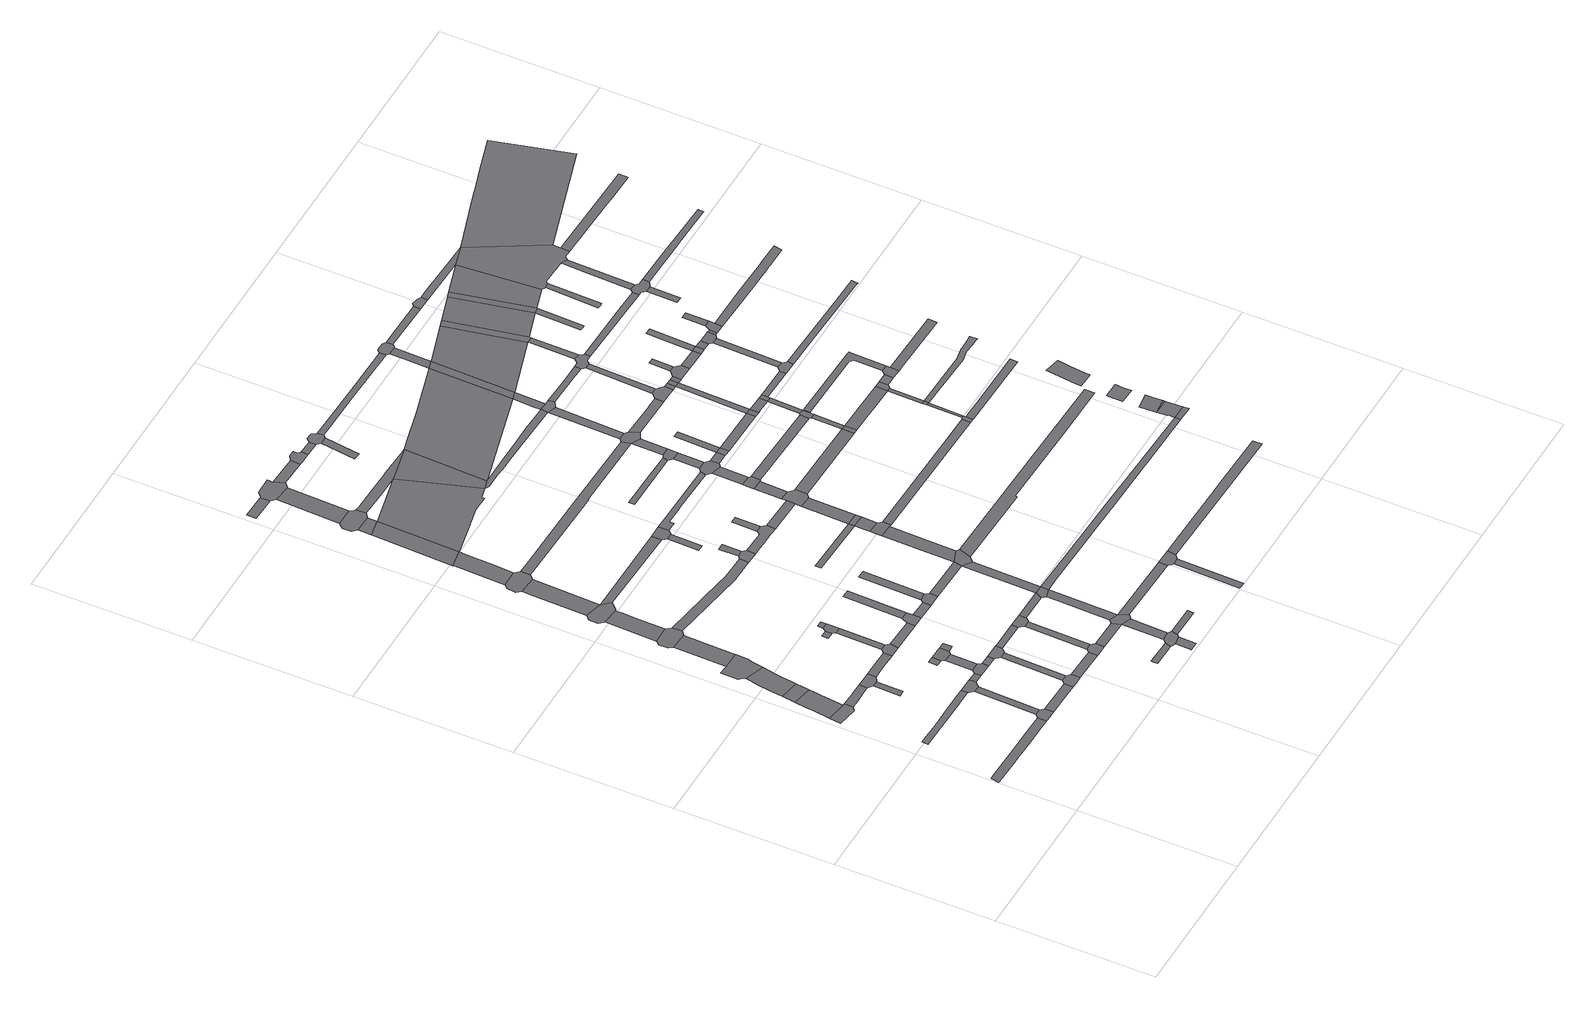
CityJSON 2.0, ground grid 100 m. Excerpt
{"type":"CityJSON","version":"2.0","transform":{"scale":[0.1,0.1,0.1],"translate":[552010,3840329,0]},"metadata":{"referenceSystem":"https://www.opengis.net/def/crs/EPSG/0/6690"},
"CityObjects":{
"road1":{"type":"Road","attributes":{"RoadStructureAttribute.sectionType":"1"},"geometry":[{"type":"MultiSurface","lod":"1","boundaries":[[[0,1,2,3,4,5,6,7,8,9,10,11,12,13,14,15,16]]]}]},
"road2":{"type":"Road","geometry":[{"type":"MultiSurface","lod":"1","boundaries":[[[17,18,19,20,21,22]]]}]},
"road3":{"type":"Road","attributes":{"RoadStructureAttribute.sectionType":"1"},"geometry":[{"type":"MultiSurface","lod":"1","boundaries":[[[23,24,25,17,22,26,27,28,29]]]}]},
"road4":{"type":"Road","attributes":{"RoadStructureAttribute.sectionType":"1"},"geometry":[{"type":"MultiSurface","lod":"1","boundaries":[[[30,31,32,33,34,35,36,37,38,39,40,41,42]]]}]},
"road5":{"type":"Road","geometry":[{"type":"MultiSurface","lod":"1","boundaries":[[[43,23,29,44,45]]]}]},
"road6":{"type":"Road","attributes":{"RoadStructureAttribute.sectionType":"1"},"geometry":[{"type":"MultiSurface","lod":"1","boundaries":[[[46,47,48,21,20,49,50,51,52]]]}]},
"road7":{"type":"Road","attributes":{"RoadStructureAttribute.sectionType":"1"},"geometry":[{"type":"MultiSurface","lod":"1","boundaries":[[[53,54,55,56,43,45,57,58,59,60,61]]]}]},
"road8":{"type":"Road","geometry":[{"type":"MultiSurface","lod":"1","boundaries":[[[62,16,15,63,64,65,66,67]]]}]},
"road9":{"type":"Road","geometry":[{"type":"MultiSurface","lod":"1","boundaries":[[[68,69,70,71,72]]]}]},
"road10":{"type":"Road","geometry":[{"type":"MultiSurface","lod":"1","boundaries":[[[73,74,75,76,53,61,77,78,79,80,81]]]}]},
"road11":{"type":"Road","attributes":{"RoadStructureAttribute.sectionType":"1"},"geometry":[{"type":"MultiSurface","lod":"1","boundaries":[[[82,62,67,83]]]}]},
"road12":{"type":"Road","geometry":[{"type":"MultiSurface","lod":"1","boundaries":[[[52,51,84,68,72,85,86,87]]]}]},
"road13":{"type":"Road","geometry":[{"type":"MultiSurface","lod":"1","boundaries":[[[42,41,88,82,83,89,90,91]]]}]},
"road14":{"type":"Road","attributes":{"RoadStructureAttribute.sectionType":"1"},"geometry":[{"type":"MultiSurface","lod":"1","boundaries":[[[66,65,92,93,94]]]}]},
"road15":{"type":"Road","attributes":{"RoadStructureAttribute.sectionType":"1"},"geometry":[{"type":"MultiSurface","lod":"1","boundaries":[[[95,96,97,81,80,98,99,100]]]}]},
"road16":{"type":"Road","attributes":{"RoadStructureAttribute.sectionType":"1"},"geometry":[{"type":"MultiSurface","lod":"1","boundaries":[[[91,90,101,102]]]}]},
"road17":{"type":"Road","attributes":{"RoadStructureAttribute.sectionType":"1"},"geometry":[{"type":"MultiSurface","lod":"1","boundaries":[[[103,87,86,104,105,106,107]]]}]},
"road18":{"type":"Road","geometry":[{"type":"MultiSurface","lod":"1","boundaries":[[[108,109,110,111,112,113,95,100,114,115]]]}]},
"road19":{"type":"Road","geometry":[{"type":"MultiSurface","lod":"1","boundaries":[[[116,102,101,117,118,119]]]}]},
"road20":{"type":"Road","geometry":[{"type":"MultiSurface","lod":"1","boundaries":[[[120,94,93,121,122,123,124,125]]]}]},
"road21":{"type":"Road","attributes":{"RoadStructureAttribute.sectionType":"1"},"geometry":[{"type":"MultiSurface","lod":"1","boundaries":[[[126,127,109,108,128,129,130,131,132]]]}]},
"road22":{"type":"Road","attributes":{"RoadStructureAttribute.sectionType":"1"},"geometry":[{"type":"MultiSurface","lod":"1","boundaries":[[[133,134,135,136]]]}]},
"road23":{"type":"Road","attributes":{"RoadStructureAttribute.sectionType":"1"},"geometry":[{"type":"MultiSurface","lod":"1","boundaries":[[[137,116,119,138]]]}]},
"road24":{"type":"Road","geometry":[{"type":"MultiSurface","lod":"1","boundaries":[[[139,107,106,140,141,142]]]}]},
"road25":{"type":"Road","attributes":{"RoadStructureAttribute.sectionType":"1"},"geometry":[{"type":"MultiSurface","lod":"1","boundaries":[[[118,117,143,144]]]}]},
"road26":{"type":"Road","attributes":{"RoadStructureAttribute.sectionType":"1"},"geometry":[{"type":"MultiSurface","lod":"1","boundaries":[[[145,120,125,146]]]}]},
"road27":{"type":"Road","geometry":[{"type":"MultiSurface","lod":"1","boundaries":[[[136,135,137,138,147,148]]]}]},
"road28":{"type":"Road","geometry":[{"type":"MultiSurface","lod":"1","boundaries":[[[149,150,151,152,153,154,155,126,132,156,157,158,159]]]}]},
"road29":{"type":"Road","geometry":[{"type":"MultiSurface","lod":"1","boundaries":[[[160,161,162,163]]]}]},
"road30":{"type":"Road","attributes":{"RoadStructureAttribute.sectionType":"1"},"geometry":[{"type":"MultiSurface","lod":"1","boundaries":[[[164,139,142,165]]]}]},
"road31":{"type":"Road","attributes":{"RoadStructureAttribute.sectionType":"1"},"geometry":[{"type":"MultiSurface","lod":"1","boundaries":[[[124,123,166,167]]]}]},
"road32":{"type":"Road","geometry":[{"type":"MultiSurface","lod":"1","boundaries":[[[168,169,148,147]]]}]},
"road33":{"type":"Road","geometry":[{"type":"MultiSurface","lod":"1","boundaries":[[[144,143,170,145,146,171,172,173]]]}]},
"road34":{"type":"Road","attributes":{"RoadStructureAttribute.sectionType":"1"},"geometry":[{"type":"MultiSurface","lod":"1","boundaries":[[[174,175,149,159,176]]]}]},
"road35":{"type":"Road","geometry":[{"type":"MultiSurface","lod":"1","boundaries":[[[177,163,162,164,165,178]]]}]},
"road36":{"type":"Road","attributes":{"RoadStructureAttribute.sectionType":"1"},"geometry":[{"type":"MultiSurface","lod":"1","boundaries":[[[141,140,179,180]]]}]},
"road37":{"type":"Road","attributes":{"RoadStructureAttribute.sectionType":"1"},"geometry":[{"type":"MultiSurface","lod":"1","boundaries":[[[181,182,177,178]]]}]},
"road38":{"type":"Road","geometry":[{"type":"MultiSurface","lod":"1","boundaries":[[[183,184,185,186,187,174,176,188,189,190]]]}]},
"road39":{"type":"Road","geometry":[{"type":"MultiSurface","lod":"1","boundaries":[[[191,192,167,166,193,194,195,196]]]}]},
"road40":{"type":"Road","attributes":{"RoadStructureAttribute.sectionType":"1"},"geometry":[{"type":"MultiSurface","lod":"1","boundaries":[[[197,173,172,198,199]]]}]},
"road41":{"type":"Road","geometry":[{"type":"MultiSurface","lod":"1","boundaries":[[[200,201,202,203,204,205,206,207,208,209]]]}]},
"road42":{"type":"Road","attributes":{"RoadStructureAttribute.sectionType":"1"},"geometry":[{"type":"MultiSurface","lod":"1","boundaries":[[[210,211,212,213,214,215,216,185,184]]]}]},
"road43":{"type":"Road","attributes":{"RoadStructureAttribute.sectionType":"1"},"geometry":[{"type":"MultiSurface","lod":"1","boundaries":[[[217,218,115,114,219,220,221,222]]]}]},
"road44":{"type":"Road","geometry":[{"type":"MultiSurface","lod":"1","boundaries":[[[223,180,179,224,225,226]]]}]},
"road45":{"type":"Road","attributes":{"RoadStructureAttribute.sectionType":"1"},"geometry":[{"type":"MultiSurface","lod":"1","boundaries":[[[227,192,191,228]]]}]},
"road46":{"type":"Road","attributes":{"RoadStructureAttribute.sectionType":"1"},"geometry":[{"type":"MultiSurface","lod":"1","boundaries":[[[229,230,231,232,233,234,235]]]}]},
"road47":{"type":"Road","attributes":{"RoadStructureAttribute.sectionType":"1"},"geometry":[{"type":"MultiSurface","lod":"1","boundaries":[[[196,195,236,237]]]}]},
"road48":{"type":"Road","attributes":{"RoadStructureAttribute.sectionType":"1"},"geometry":[{"type":"MultiSurface","lod":"1","boundaries":[[[238,239,223,226]]]}]},
"road49":{"type":"Road","attributes":{"RoadStructureAttribute.sectionType":"1"},"geometry":[{"type":"MultiSurface","lod":"1","boundaries":[[[240,225,224,241,242]]]}]},
"road50":{"type":"Road","geometry":[{"type":"MultiSurface","lod":"1","boundaries":[[[199,198,243,227,228,244,245,246]]]}]},
"road51":{"type":"Road","attributes":{"RoadStructureAttribute.sectionType":"1"},"geometry":[{"type":"MultiSurface","lod":"1","boundaries":[[[159,158,247,248,249]]]}]},
"road52":{"type":"Road","geometry":[{"type":"MultiSurface","lod":"1","boundaries":[[[250,251,209,208,252,253,231,230,254,255]]]}]},
"road53":{"type":"Road","geometry":[{"type":"MultiSurface","lod":"1","boundaries":[[[256,257,258,214,213]]]}]},
"road54":{"type":"Road","attributes":{"RoadStructureAttribute.sectionType":"1"},"geometry":[{"type":"MultiSurface","lod":"1","boundaries":[[[236,251,250,259]]]}]},
"road55":{"type":"Road","geometry":[{"type":"MultiSurface","lod":"1","boundaries":[[[260,261,242,241,262,263]]]}]},
"road56":{"type":"Road","attributes":{"RoadStructureAttribute.sectionType":"1"},"geometry":[{"type":"MultiSurface","lod":"1","boundaries":[[[264,265,257,256,266]]]}]},
"road57":{"type":"Road","geometry":[{"type":"MultiSurface","lod":"1","boundaries":[[[267,237,236,259,268,269]]]}]},
"road58":{"type":"Road","attributes":{"RoadStructureAttribute.sectionType":"1"},"geometry":[{"type":"MultiSurface","lod":"1","boundaries":[[[246,245,270,271]]]}]},
"road59":{"type":"Road","geometry":[{"type":"MultiSurface","lod":"1","boundaries":[[[272,273,274,275,276,277,278,264,266,279,280,281,282,283,284,285]]]}]},
"road60":{"type":"Road","attributes":{"RoadStructureAttribute.sectionType":"1"},"geometry":[{"type":"MultiSurface","lod":"1","boundaries":[[[286,287,288,289]]]}]},
"road61":{"type":"Road","geometry":[{"type":"MultiSurface","lod":"1","boundaries":[[[290,291,255,254]]]}]},
"road62":{"type":"Road","attributes":{"RoadStructureAttribute.sectionType":"1"},"geometry":[{"type":"MultiSurface","lod":"1","boundaries":[[[292,293,261,260]]]}]},
"road63":{"type":"Road","attributes":{"RoadStructureAttribute.sectionType":"1"},"geometry":[{"type":"MultiSurface","lod":"1","boundaries":[[[294,295,296,297,298,299,267,269]]]}]},
"road64":{"type":"Road","attributes":{"RoadStructureAttribute.sectionType":"1"},"geometry":[{"type":"MultiSurface","lod":"1","boundaries":[[[300,301,272,285,302,303]]]}]},
"road65":{"type":"Road","geometry":[{"type":"MultiSurface","lod":"1","boundaries":[[[304,271,270,298,297]]]}]},
"road66":{"type":"Road","geometry":[{"type":"MultiSurface","lod":"1","boundaries":[[[305,222,221,306,307,308]]]}]},
"road67":{"type":"Road","attributes":{"RoadStructureAttribute.sectionType":"1"},"geometry":[{"type":"MultiSurface","lod":"1","boundaries":[[[263,262,309,310]]]}]},
"road68":{"type":"Road","geometry":[{"type":"MultiSurface","lod":"1","boundaries":[[[311,312,305,308]]]}]},
"road69":{"type":"Road","geometry":[{"type":"MultiSurface","lod":"1","boundaries":[[[313,314,315,316,317]]]}]},
"road70":{"type":"Road","geometry":[{"type":"MultiSurface","lod":"1","boundaries":[[[318,319,320,321,289,288,322,323,300,303,324,325,326,327,328,329,330]]]}]},
"road71":{"type":"Road","attributes":{"RoadStructureAttribute.sectionType":"1"},"geometry":[{"type":"MultiSurface","lod":"1","boundaries":[[[331,332,333,256,213,334,335,336,337,338,339,340,341]]]}]},
"road72":{"type":"Road","attributes":{"RoadStructureAttribute.sectionType":"1"},"geometry":[{"type":"MultiSurface","lod":"1","boundaries":[[[309,271,304,342,343]]]}]},
"road73":{"type":"Road","geometry":[{"type":"MultiSurface","lod":"1","boundaries":[[[249,248,344,313,317,345,346,347]]]}]},
"road74":{"type":"Road","attributes":{"RoadStructureAttribute.sectionType":"1"},"geometry":[{"type":"MultiSurface","lod":"1","boundaries":[[[348,269,268,349,350,351,352]]]}]},
"road75":{"type":"Road","geometry":[{"type":"MultiSurface","lod":"1","boundaries":[[[353,354,355,307,306,356,357,358,359,360,361,362]]]}]},
"road76":{"type":"Road","attributes":{"RoadStructureAttribute.sectionType":"1"},"geometry":[{"type":"MultiSurface","lod":"1","boundaries":[[[363,364,365,366,367]]]}]},
"road77":{"type":"Road","geometry":[{"type":"MultiSurface","lod":"1","boundaries":[[[368,310,309,343,369,370]]]}]},
"road78":{"type":"Road","attributes":{"RoadStructureAttribute.sectionType":"1"},"geometry":[{"type":"MultiSurface","lod":"1","boundaries":[[[371,327,326,372,373]]]}]},
"road79":{"type":"Road","attributes":{"RoadStructureAttribute.sectionType":"1"},"geometry":[{"type":"MultiSurface","lod":"1","boundaries":[[[374,375,376,377,190,189,378,379,380,381,382,383]]]}]},
"road80":{"type":"Road","attributes":{"RoadStructureAttribute.sectionType":"1"},"geometry":[{"type":"MultiSurface","lod":"1","boundaries":[[[384,385,386,387,388,282,281,389,390,331,391]]]}]},
"road81":{"type":"Road","geometry":[{"type":"MultiSurface","lod":"1","boundaries":[[[392,393,394,353,362]]]}]},
"road82":{"type":"Road","attributes":{"RoadStructureAttribute.sectionType":"1"},"geometry":[{"type":"MultiSurface","lod":"1","boundaries":[[[395,396,310,368,397,398]]]}]},
"road83":{"type":"Road","geometry":[{"type":"MultiSurface","lod":"1","boundaries":[[[391,331,341,399]]]}]},
"road84":{"type":"Road","attributes":{"RoadStructureAttribute.sectionType":"1"},"geometry":[{"type":"MultiSurface","lod":"1","boundaries":[[[400,401,402,403,404]]]}]},
"road85":{"type":"Road","geometry":[{"type":"MultiSurface","lod":"1","boundaries":[[[405,373,372,406,407,408,409,410,411]]]}]},
"road86":{"type":"Road","geometry":[{"type":"MultiSurface","lod":"1","boundaries":[[[412,413,395,398,414,415,416]]]}]},
"road87":{"type":"Road","attributes":{"RoadStructureAttribute.sectionType":"1"},"geometry":[{"type":"MultiSurface","lod":"1","boundaries":[[[361,360,417,418,419,420]]]}]},
"road88":{"type":"Road","attributes":{"RoadStructureAttribute.sectionType":"1"},"geometry":[{"type":"MultiSurface","lod":"1","boundaries":[[[366,421,412,416,422]]]}]},
"road89":{"type":"Road","attributes":{"RoadStructureAttribute.sectionType":"1"},"geometry":[{"type":"MultiSurface","lod":"1","boundaries":[[[423,347,346,424,425,426,427,428,429,430,431]]]}]},
"road90":{"type":"Road","geometry":[{"type":"MultiSurface","lod":"1","boundaries":[[[366,422,432,367]]]}]},
"road91":{"type":"Road","geometry":[{"type":"MultiSurface","lod":"1","boundaries":[[[433,434,352,351,401,400,435,436]]]}]},
"road92":{"type":"Road","attributes":{"RoadStructureAttribute.sectionType":"1"},"geometry":[{"type":"MultiSurface","lod":"1","boundaries":[[[408,407,437,438]]]}]},
"road93":{"type":"Road","attributes":{"RoadStructureAttribute.sectionType":"1"},"geometry":[{"type":"MultiSurface","lod":"1","boundaries":[[[439,440,367,432,441]]]}]},
"road94":{"type":"Road","geometry":[{"type":"MultiSurface","lod":"1","boundaries":[[[442,443,444,445]]]}]},
"road95":{"type":"Road","attributes":{"RoadStructureAttribute.sectionType":"1"},"geometry":[{"type":"MultiSurface","lod":"1","boundaries":[[[446,447,448,449,450,451]]]}]},
"road96":{"type":"Road","geometry":[{"type":"MultiSurface","lod":"1","boundaries":[[[452,453,438,437,445,444,454,455,456]]]}]},
"road97":{"type":"Road","geometry":[{"type":"MultiSurface","lod":"1","boundaries":[[[457,420,419,439,441,458,459,460,461]]]}]},
"road98":{"type":"Road","attributes":{"RoadStructureAttribute.sectionType":"1"},"geometry":[{"type":"MultiSurface","lod":"1","boundaries":[[[462,457,461,463]]]}]},
"road99":{"type":"Road","geometry":[{"type":"MultiSurface","lod":"1","boundaries":[[[464,465,462,463,466,467,468]]]}]},
"road100":{"type":"Road","attributes":{"RoadStructureAttribute.sectionType":"1"},"geometry":[{"type":"MultiSurface","lod":"1","boundaries":[[[469,470,471,472,473,399,341,474,475,476,477,478,479,480,481,482,483,484,485]]]}]},
"road101":{"type":"Road","attributes":{"RoadStructureAttribute.sectionType":"1"},"geometry":[{"type":"MultiSurface","lod":"1","boundaries":[[[486,487,464,468,488]]]}]},
"road102":{"type":"Road","geometry":[{"type":"MultiSurface","lod":"1","boundaries":[[[489,490,431,430,491,492,486,488,493,494,495]]]}]},
"road103":{"type":"Road","attributes":{"RoadStructureAttribute.sectionType":"1"},"geometry":[{"type":"MultiSurface","lod":"1","boundaries":[[[496,489,495,497]]]}]},
"road104":{"type":"Road","geometry":[{"type":"MultiSurface","lod":"1","boundaries":[[[498,499,451,450,500,496,497,501]]]}]},
"road105":{"type":"Road","attributes":{"RoadStructureAttribute.sectionType":"1"},"geometry":[{"type":"MultiSurface","lod":"1","boundaries":[[[494,493,502,503]]]}]},
"road106":{"type":"Road","attributes":{"RoadStructureAttribute.sectionType":"1"},"geometry":[{"type":"MultiSurface","lod":"1","boundaries":[[[504,505,506,507,508,391,399,509,510,511,512,513]]]}]},
"road107":{"type":"Road","attributes":{"RoadStructureAttribute.sectionType":"1"},"geometry":[{"type":"MultiSurface","lod":"1","boundaries":[[[382,498,501,514]]]}]},
"road108":{"type":"Road","attributes":{"RoadStructureAttribute.sectionType":"1"},"geometry":[{"type":"MultiSurface","lod":"1","boundaries":[[[515,516,517,518,304,297,519,520,521,522,523,524,525]]]}]},
"road109":{"type":"Road","geometry":[{"type":"MultiSurface","lod":"1","boundaries":[[[503,502,526,527]]]}]},
"road110":{"type":"Road","attributes":{"RoadStructureAttribute.sectionType":"1"},"geometry":[{"type":"MultiSurface","lod":"1","boundaries":[[[528,459,458,529,530]]]}]},
"road111":{"type":"Road","geometry":[{"type":"MultiSurface","lod":"1","boundaries":[[[531,532,383,382,514,533,534,535,536]]]}]},
"road112":{"type":"Road","attributes":{"RoadStructureAttribute.sectionType":"1"},"geometry":[{"type":"MultiSurface","lod":"1","boundaries":[[[415,414,537,538,539]]]}]},
"road113":{"type":"Road","attributes":{"RoadStructureAttribute.sectionType":"1"},"geometry":[{"type":"MultiSurface","lod":"1","boundaries":[[[540,541,542,503,527]]]}]},
"road114":{"type":"Road","attributes":{"RoadStructureAttribute.sectionType":"1"},"geometry":[{"type":"MultiSurface","lod":"1","boundaries":[[[543,544,545,455,454,546,547,548,549]]]}]},
"road115":{"type":"Road","attributes":{"RoadStructureAttribute.sectionType":"1"},"geometry":[{"type":"MultiSurface","lod":"1","boundaries":[[[467,466,550,551]]]}]},
"road116":{"type":"Road","attributes":{"RoadStructureAttribute.sectionType":"1"},"geometry":[{"type":"MultiSurface","lod":"1","boundaries":[[[552,532,531,553]]]}]},
"road117":{"type":"Road","attributes":{"RoadStructureAttribute.sectionType":"1"},"geometry":[{"type":"MultiSurface","lod":"1","boundaries":[[[554,555,556,557,436,435,558,559,560,561,562]]]}]},
"road118":{"type":"Road","attributes":{"RoadStructureAttribute.sectionType":"1"},"geometry":[{"type":"MultiSurface","lod":"1","boundaries":[[[563,564,370,369,565,566,567,568,569,570]]]}]},
"road119":{"type":"Road","attributes":{"RoadStructureAttribute.sectionType":"1"},"geometry":[{"type":"MultiSurface","lod":"1","boundaries":[[[527,526,571,572,573]]]}]},
"road120":{"type":"Road","geometry":[{"type":"MultiSurface","lod":"1","boundaries":[[[485,484,552,553,574,575,576,577,578,579]]]}]},
"road121":{"type":"Road","attributes":{"RoadStructureAttribute.sectionType":"1"},"geometry":[{"type":"MultiSurface","lod":"1","boundaries":[[[580,581,536,535,582,583]]]}]},
"road122":{"type":"Road","attributes":{"RoadStructureAttribute.sectionType":"1"},"geometry":[{"type":"MultiSurface","lod":"1","boundaries":[[[584,585,513,586,485,579]]]}]},
"road123":{"type":"Road","geometry":[{"type":"MultiSurface","lod":"1","boundaries":[[[530,529,587,588]]]}]},
"road124":{"type":"Road","geometry":[{"type":"MultiSurface","lod":"1","boundaries":[[[589,504,513,585]]]}]},
"road125":{"type":"Road","geometry":[{"type":"MultiSurface","lod":"1","boundaries":[[[573,572,571,590,591,592]]]}]},
"road126":{"type":"Road","attributes":{"RoadStructureAttribute.sectionType":"1"},"geometry":[{"type":"MultiSurface","lod":"1","boundaries":[[[593,530,588,594]]]}]},
"road127":{"type":"Road","attributes":{"RoadStructureAttribute.sectionType":"1"},"geometry":[{"type":"MultiSurface","lod":"1","boundaries":[[[595,596,577,576,597,598,599,600]]]}]},
"road128":{"type":"Road","geometry":[{"type":"MultiSurface","lod":"1","boundaries":[[[601,551,550,593,594,602]]]}]},
"road129":{"type":"Road","attributes":{"RoadStructureAttribute.sectionType":"1"},"geometry":[{"type":"MultiSurface","lod":"1","boundaries":[[[592,591,590,603,604,605]]]}]},
"road130":{"type":"Road","geometry":[{"type":"MultiSurface","lod":"1","boundaries":[[[606,607,583,582,608,609,610,611,612,613]]]}]},
"road131":{"type":"Road","attributes":{"RoadStructureAttribute.sectionType":"1"},"geometry":[{"type":"MultiSurface","lod":"1","boundaries":[[[614,573,592,615]]]}]},
"road132":{"type":"Road","attributes":{"RoadStructureAttribute.sectionType":"1"},"geometry":[{"type":"MultiSurface","lod":"1","boundaries":[[[604,601,602,616]]]}]},
"road133":{"type":"Road","attributes":{"RoadStructureAttribute.sectionType":"1"},"geometry":[{"type":"MultiSurface","lod":"1","boundaries":[[[617,618,619,620,504,589,621,622]]]}]},
"road134":{"type":"Road","attributes":{"RoadStructureAttribute.sectionType":"1"},"geometry":[{"type":"MultiSurface","lod":"1","boundaries":[[[611,610,623,614,624]]]}]},
"road135":{"type":"Road","geometry":[{"type":"MultiSurface","lod":"1","boundaries":[[[605,604,616,625,626]]]}]},
"road136":{"type":"Road","attributes":{"RoadStructureAttribute.sectionType":"1"},"geometry":[{"type":"MultiSurface","lod":"1","boundaries":[[[627,628,606,613]]]}]},
"road137":{"type":"Road","geometry":[{"type":"MultiSurface","lod":"1","boundaries":[[[629,630,549,548,617,622,631,632]]]}]},
"road138":{"type":"Road","attributes":{"RoadStructureAttribute.sectionType":"1"},"geometry":[{"type":"MultiSurface","lod":"1","boundaries":[[[588,587,633,634]]]}]},
"road139":{"type":"Road","geometry":[{"type":"MultiSurface","lod":"1","boundaries":[[[624,614,615,635]]]}]},
"road140":{"type":"Road","geometry":[{"type":"MultiSurface","lod":"1","boundaries":[[[636,539,538,637,638,639]]]}]},
"road141":{"type":"Road","attributes":{"RoadStructureAttribute.sectionType":"1"},"geometry":[{"type":"MultiSurface","lod":"1","boundaries":[[[635,615,640,641]]]}]},
"road142":{"type":"Road","attributes":{"RoadStructureAttribute.sectionType":"1"},"geometry":[{"type":"MultiSurface","lod":"1","boundaries":[[[642,643,589,585,644,645,646]]]}]},
"road143":{"type":"Road","attributes":{"RoadStructureAttribute.sectionType":"1"},"geometry":[{"type":"MultiSurface","lod":"1","boundaries":[[[647,636,639,648]]]}]},
"road144":{"type":"Road","geometry":[{"type":"MultiSurface","lod":"1","boundaries":[[[649,650,651,652,600,599,653,628,627,654,655,656,657,658,659,660,661]]]}]},
"road145":{"type":"Road","geometry":[{"type":"MultiSurface","lod":"1","boundaries":[[[662,647,648,663]]]}]},
"road146":{"type":"Road","attributes":{"RoadStructureAttribute.sectionType":"1"},"geometry":[{"type":"MultiSurface","lod":"1","boundaries":[[[626,625,664,665]]]}]},
"road147":{"type":"Road","geometry":[{"type":"MultiSurface","lod":"1","boundaries":[[[666,667,641,640,668,669,670,671,672]]]}]},
"road148":{"type":"Road","attributes":{"RoadStructureAttribute.sectionType":"1"},"geometry":[{"type":"MultiSurface","lod":"1","boundaries":[[[633,662,663,673]]]}]},
"road149":{"type":"Road","geometry":[{"type":"MultiSurface","lod":"1","boundaries":[[[674,675,676,666,672]]]}]},
"road150":{"type":"Road","attributes":{"RoadStructureAttribute.sectionType":"1"},"geometry":[{"type":"MultiSurface","lod":"1","boundaries":[[[677,678,679,680,681,682,683,684,685,686,687,688,689]]]}]},
"road151":{"type":"Road","attributes":{"RoadStructureAttribute.sectionType":"1"},"geometry":[{"type":"MultiSurface","lod":"1","boundaries":[[[646,690,691,692,649,661,693,694]]]}]},
"road152":{"type":"Road","geometry":[{"type":"MultiSurface","lod":"1","boundaries":[[[634,633,673,695,696]]]}]},
"road153":{"type":"Road","attributes":{"RoadStructureAttribute.sectionType":"1"},"geometry":[{"type":"MultiSurface","lod":"1","boundaries":[[[697,698,632,631,699,700,701]]]}]},
"road154":{"type":"Road","attributes":{"RoadStructureAttribute.sectionType":"1"},"geometry":[{"type":"MultiSurface","lod":"1","boundaries":[[[669,668,702,703]]]}]},
"road155":{"type":"Road","geometry":[{"type":"MultiSurface","lod":"1","boundaries":[[[704,642,646,694,705]]]}]},
"road156":{"type":"Road","attributes":{"RoadStructureAttribute.sectionType":"1"},"geometry":[{"type":"MultiSurface","lod":"1","boundaries":[[[696,695,706,707]]]}]},
"road157":{"type":"Road","geometry":[{"type":"MultiSurface","lod":"1","boundaries":[[[708,709,710,665,664,711,712,713,714,715]]]}]},
"road158":{"type":"Road","geometry":[{"type":"MultiSurface","lod":"1","boundaries":[[[525,524,716,717,718]]]}]},
"road159":{"type":"Road","attributes":{"RoadStructureAttribute.sectionType":"1"},"geometry":[{"type":"MultiSurface","lod":"1","boundaries":[[[719,720,638,637,721,722]]]}]},
"road160":{"type":"Road","attributes":{"RoadStructureAttribute.sectionType":"1"},"geometry":[{"type":"MultiSurface","lod":"1","boundaries":[[[723,724,725,726,525,718,727]]]}]},
"road161":{"type":"Road","geometry":[{"type":"MultiSurface","lod":"1","boundaries":[[[703,702,728,729]]]}]},
"road162":{"type":"Road","attributes":{"RoadStructureAttribute.sectionType":"1"},"geometry":[{"type":"MultiSurface","lod":"1","boundaries":[[[730,723,727]]]}]},
"road163":{"type":"Road","geometry":[{"type":"MultiSurface","lod":"1","boundaries":[[[688,707,706,731,732,689]]]}]},
"road164":{"type":"Road","attributes":{"RoadStructureAttribute.sectionType":"1"},"geometry":[{"type":"MultiSurface","lod":"1","boundaries":[[[733,734,735,736,723,730]]]}]},
"road165":{"type":"Road","attributes":{"RoadStructureAttribute.sectionType":"1"},"geometry":[{"type":"MultiSurface","lod":"1","boundaries":[[[737,708,715,738]]]}]},
"road166":{"type":"Road","attributes":{"RoadStructureAttribute.sectionType":"1"},"geometry":[{"type":"MultiSurface","lod":"1","boundaries":[[[729,728,739,740]]]}]},
"road167":{"type":"Road","attributes":{"RoadStructureAttribute.sectionType":"1"},"geometry":[{"type":"MultiSurface","lod":"1","boundaries":[[[741,742,743,744,745,703,729]]]}]},
"road168":{"type":"Road","attributes":{"RoadStructureAttribute.sectionType":"1"},"geometry":[{"type":"MultiSurface","lod":"1","boundaries":[[[746,704,705,747]]]}]},
"road169":{"type":"Road","attributes":{"RoadStructureAttribute.sectionType":"1"},"geometry":[{"type":"MultiSurface","lod":"1","boundaries":[[[748,749,750,751,752,753,754,755,756]]]}]},
"road170":{"type":"Road","attributes":{"RoadStructureAttribute.sectionType":"1"},"geometry":[{"type":"MultiSurface","lod":"1","boundaries":[[[757,758,759,760,761,663,648,762,763,764,765,766,767]]]}]},
"road171":{"type":"Road","geometry":[{"type":"MultiSurface","lod":"1","boundaries":[[[768,701,700,769,770,771]]]}]},
"road172":{"type":"Road","geometry":[{"type":"MultiSurface","lod":"1","boundaries":[[[740,739,737,738,772,773]]]}]},
"road173":{"type":"Road","attributes":{"RoadStructureAttribute.sectionType":"1"},"geometry":[{"type":"MultiSurface","lod":"1","boundaries":[[[774,775,776,777,778]]]}]},
"road174":{"type":"Road","attributes":{"RoadStructureAttribute.sectionType":"1"},"geometry":[{"type":"MultiSurface","lod":"1","boundaries":[[[779,780,658,657,781,782,783]]]}]},
"road175":{"type":"Road","attributes":{"RoadStructureAttribute.sectionType":"1"},"geometry":[{"type":"MultiSurface","lod":"1","boundaries":[[[773,772,784,785]]]}]},
"road176":{"type":"Road","geometry":[{"type":"MultiSurface","lod":"1","boundaries":[[[786,746,747,778,777,787]]]}]},
"road177":{"type":"Road","geometry":[{"type":"MultiSurface","lod":"1","boundaries":[[[788,789,790,791,792,793,794,795,796,797]]]}]},
"road178":{"type":"Road","geometry":[{"type":"MultiSurface","lod":"1","boundaries":[[[798,785,784,799,800,801]]]}]},
"road179":{"type":"Road","geometry":[{"type":"MultiSurface","lod":"1","boundaries":[[[802,803,798,801]]]}]},
"road180":{"type":"Road","attributes":{"RoadStructureAttribute.sectionType":"1"},"geometry":[{"type":"MultiSurface","lod":"1","boundaries":[[[732,731,804,805,806]]]}]},
"road181":{"type":"Road","attributes":{"RoadStructureAttribute.sectionType":"1"},"geometry":[{"type":"MultiSurface","lod":"1","boundaries":[[[807,808,786,787,809]]]}]},
"road182":{"type":"Road","attributes":{"RoadStructureAttribute.sectionType":"1"},"geometry":[{"type":"MultiSurface","lod":"1","boundaries":[[[810,811,812,813,814]]]}]},
"road183":{"type":"Road","attributes":{"RoadStructureAttribute.sectionType":"1"},"geometry":[{"type":"MultiSurface","lod":"1","boundaries":[[[815,713,712,816,817,818,819]]]}]},
"road184":{"type":"Road","attributes":{"RoadStructureAttribute.sectionType":"1"},"geometry":[{"type":"MultiSurface","lod":"1","boundaries":[[[820,821,822,770,769,823,824]]]}]},
"road185":{"type":"Road","geometry":[{"type":"MultiSurface","lod":"1","boundaries":[[[825,826,827,828]]]}]},
"road186":{"type":"Road","geometry":[{"type":"MultiSurface","lod":"1","boundaries":[[[829,783,782,830,825,828,831,832,833,834]]]}]},
"road187":{"type":"Road","geometry":[{"type":"MultiSurface","lod":"1","boundaries":[[[835,836,837,838,839,829,834,840,841]]]}]},
"road188":{"type":"Road","geometry":[{"type":"MultiSurface","lod":"1","boundaries":[[[824,823,842,807,809,843,814,813,844,845,835,841,846,847,848,849,850]]]}]},
"road189":{"type":"Road","attributes":{"RoadStructureAttribute.sectionType":"1"},"geometry":[{"type":"MultiSurface","lod":"1","boundaries":[[[851,852,853,854,800,799,855,856,857,858,859,860]]]}]},
"road190":{"type":"Road","attributes":{"RoadStructureAttribute.sectionType":"1"},"geometry":[{"type":"MultiSurface","lod":"1","boundaries":[[[861,862,832,831,863,864,865,866,867,868,869]]]}]},
"road191":{"type":"Road","attributes":{"RoadStructureAttribute.sectionType":"1"},"geometry":[{"type":"MultiSurface","lod":"1","boundaries":[[[870,871,872,873,849,848,874,875,876,877,878,879,880,881,882,883]]]}]},
"road192":{"type":"Road","attributes":{"RoadStructureAttribute.sectionType":"1"},"geometry":[{"type":"MultiSurface","lod":"1","boundaries":[[[884,885,886,887,888,889,890,891,824,850,892,893,894]]]}]}
},
"vertices":[
[417,535,0],[292,537,0],[169,540,0],[44,542,0],[19,543,0],[6,489,0],[11,489,0],[42,488,0],[167,484,0],[230,483,0],[240,483,0],[291,481,0],[380,480,0],[381,480,0],[526,477,0],[571,476,0],[572,532,0],
[45,1560,0],[37,1487,0],[160,1466,0],[184,1485,0],[184,1539,0],[171,1539,0],
[71,1788,0],[62,1712,0],[57,1664,0],[175,1573,0],[188,1686,0],[192,1713,0],[198,1766,0],
[536,1012,0],[474,1012,0],[456,1012,0],[259,1013,0],[140,1016,0],[107,1015,0],[105,978,0],[136,978,0],[416,973,0],[461,972,0],[473,972,0],[577,970,0],[577,1011,0],
[82,1872,0],[200,1785,0],[207,1850,0],
[318,1536,0],[293,1536,0],[269,1537,0],[237,1484,0],[316,1485,0],[357,1485,0],[358,1535,0],
[122,2120,0],[114,2087,0],[105,2038,0],[91,1961,0],[212,1892,0],[220,1951,0],[228,2000,0],[235,2038,0],[242,2075,0],
[593,552,0],[605,475,0],[619,475,0],[653,474,0],[653,530,0],[633,550,0],
[388,1462,0],[384,1292,0],[403,1293,0],[421,1293,0],[423,1459,0],
[146,2261,0],[98,2265,0],[94,2156,0],[101,2147,0],[257,2150,0],[264,2183,0],[267,2218,0],[267,2257,0],[155,2260,0],
[604,940,0],[644,938,0],
[388,1464,0],[426,1461,0],[460,1483,0],[460,1535,0],
[583,964,0],[666,962,0],[672,968,0],[672,1009,0],
[771,472,0],[882,469,0],[883,525,0],
[162,2591,0],[162,2587,0],[155,2262,0],[267,2260,0],[267,2281,0],[273,2585,0],
[732,967,0],[732,1007,0],
[544,1534,0],[552,1481,0],[633,1480,0],[650,1479,0],[651,1532,0],
[274,2700,0],[163,2696,0],[159,2692,0],[144,2675,0],[143,2617,0],[158,2597,0],[301,2610,0],[299,2671,0],
[750,1028,0],[821,964,0],[821,1005,0],[805,1027,0],
[903,545,0],[916,469,0],[927,468,0],[967,468,0],[966,523,0],[943,543,0],
[173,3022,0],[163,2702,0],[277,2832,0],[279,2917,0],[280,2973,0],[280,2974,0],[281,3011,0],
[698,1275,0],[694,1219,0],[738,1217,0],[739,1274,0],
[753,1200,0],[808,1194,0],
[671,1554,0],[725,1478,0],[732,1531,0],[711,1554,0],
[887,963,0],[887,1004,0],
[915,934,0],[954,932,0],
[827,1214,0],[828,1272,0],
[175,3138,0],[170,3133,0],[154,3120,0],[146,3112,0],[143,3052,0],[154,3041,0],[167,3028,0],[287,3017,0],[306,3035,0],[331,3059,0],[284,3110,0],
[616,1899,0],[615,1859,0],[659,1858,0],[659,1898,0],
[675,1839,0],[715,1839,0],
[1169,463,0],[1170,519,0],
[868,1215,0],[868,1271,0],
[892,957,0],[976,956,0],[980,961,0],[981,1002,0],
[184,3545,0],[183,3498,0],[296,3537,0],
[676,1920,0],[716,1920,0],
[926,1474,0],[927,1525,0],
[717,1957,0],[677,1957,0],
[316,3635,0],[298,3655,0],[187,3652,0],[166,3631,0],[162,3575,0],[320,3561,0],[323,3565,0],[324,3625,0],
[1229,540,0],[1188,536,0],[1204,463,0],[1213,463,0],[1250,462,0],[1250,517,0],
[1001,1001,0],[1173,958,0],[1173,999,0],
[1427,172,0],[1361,174,0],[1357,174,0],[1310,176,0],[1269,177,0],[1264,177,0],[1263,157,0],[1263,138,0],[1418,134,0],[1428,172,0],
[303,3792,0],[308,3978,0],[309,3990,0],[309,4001,0],[197,3982,0],[196,3947,0],[188,3703,0],
[804,2593,0],[735,2604,0],[797,2535,0],[899,2532,0],[962,2530,0],[964,2587,0],
[947,1566,0],[995,1473,0],[996,1524,0],[997,1565,0],
[1197,928,0],[1237,927,0],
[1504,53,0],[1506,128,0],[1448,120,0],[1448,101,0],[1446,23,0],[1446,21,0],[1503,19,0],
[1455,458,0],[1434,513,0],
[1005,1936,0],[955,1937,0],
[1008,1525,0],[1112,1471,0],[1113,1522,0],
[1179,950,0],[1258,949,0],[1262,954,0],[1262,998,0],
[859,3044,0],[906,3044,0],[906,3107,0],
[1508,199,0],[1450,194,0],[1425,131,0],[1426,130,0],[1522,146,0],[1530,186,0],
[323,4518,0],[213,4496,0],[193,3981,0],
[1515,432,0],
[1176,1545,0],[1125,1540,0],[1192,1469,0],[1193,1522,0],
[214,4581,0],[213,4508,0],[325,4579,0],
[1456,535,0],[1543,456,0],[1510,512,0],
[1441,953,0],[1464,996,0],
[216,4698,0],[206,4689,0],[196,4678,0],[186,4668,0],[186,4609,0],[195,4600,0],[205,4590,0],[329,4583,0],[353,4602,0],[356,4605,0],[352,4666,0],[346,4673,0],[330,4691,0],[327,4696,0],
[40,5189,0],[39,5128,0],[202,5124,0],[199,5185,0],
[1718,143,0],[1719,183,0],
[1184,1931,0],[1134,1932,0],
[1511,537,0],[1520,924,0],[1520,944,0],[1520,946,0],[1464,929,0],[1464,925,0],
[228,5097,0],[216,4707,0],[328,4729,0],[340,5084,0],
[1521,996,0],
[982,2604,0],[1042,2527,0],[1044,2584,0],[1024,2604,0],
[1474,1464,0],[1481,1515,0],
[1023,2727,0],[981,2727,0],
[928,3018,0],[921,2822,0],[942,2822,0],[962,2821,0],[968,3016,0],
[235,5213,0],[230,5208,0],[214,5192,0],[206,5184,0],[209,5116,0],[226,5099,0],[350,5095,0],[361,5106,0],[368,5114,0],[345,5179,0],[343,5178,0],[344,5204,0],[345,5214,0],
[668,4595,0],[631,4586,0],[328,4519,0],[536,4049,0],[537,4049,0],[652,4074,0],[753,4070,0],[754,4070,0],[757,4070,0],[759,4089,0],[829,4107,0],
[1521,1002,0],[1530,1423,0],
[927,3018,0],[968,3017,0],[990,3042,0],[991,3107,0],
[1724,507,0],[1930,447,0],[1931,447,0],[1992,446,0],[1993,502,0],
[1208,2602,0],[1190,2578,0],[1167,2579,0],[1060,2527,0],[1061,2527,0],[1121,2525,0],[1218,2522,0],[1272,2521,0],[1273,2576,0],[1250,2602,0],
[1104,2187,0],[1104,2170,0],[1105,2152,0],[1491,2138,0],[1492,2176,0],
[1566,1546,0],[1560,1454,0],[1588,1533,0],
[515,5170,0],[541,5108,0],[543,5169,0],
[1218,3608,0],[909,3614,0],[789,3616,0],[417,3623,0],[476,3562,0],[720,3557,0],[1009,3550,0],[1008,3557,0],[1524,3547,0],[1509,3603,0],
[873,4649,0],[696,4654,0],[672,4655,0],[538,4659,0],[378,4663,0],[389,4602,0],[533,4598,0],[908,4648,0],
[1252,2761,0],[1232,2761,0],[1210,2761,0],
[1487,1966,0],[1484,1726,0],[1570,1727,0],[1576,1964,0],
[889,4123,0],
[2064,422,0],[2019,419,0],[2011,9,0],[2011,7,0],[2056,5,0],
[573,5190,0],[555,5108,0],[630,5105,0],[632,5148,0],[627,5153,0],[614,5167,0],[615,5190,0],
[1489,2041,0],[1487,1993,0],[1590,1963,0],[1591,2014,0],[1570,2038,0],
[1301,2520,0],[1302,2520,0],[1500,2514,0],[1502,2569,0],
[1489,2070,0],[1572,2137,0],
[1060,3106,0],[1055,3041,0],[1056,3041,0],[1056,3069,0],[1055,3071,0],[1153,3070,0],[1193,3070,0],[1483,3063,0],[1493,3098,0],
[1573,2175,0],
[2054,500,0],[2030,501,0],[2090,444,0],[2097,499,0],
[724,5102,0],[720,5143,0],
[1499,2473,0],[1492,2177,0],[1578,2470,0],
[718,4858,0],[763,4853,0],[791,5081,0],[745,5079,0],
[1346,3339,0],[1093,3344,0],[1093,3325,0],[1093,3307,0],[1493,3303,0],[1499,3336,0],
[744,5167,0],[728,5152,0],[809,5099,0],[805,5137,0],[786,5166,0],
[1502,2598,0],[1603,2491,0],[1604,2566,0],[1594,2567,0],[1568,2596,0],
[1506,2771,0],[1572,2770,0],
[1508,2845,0],[1507,2815,0],[1584,2776,0],[1586,2831,0],[1574,2842,0],
[1470,4118,0],[1370,4122,0],[1258,4122,0],[1045,4122,0],[907,4122,0],[845,4096,0],[855,4092,0],[889,4092,0],[907,4092,0],[955,4092,0],[964,4092,0],[1041,4088,0],[1045,4088,0],[1231,4083,0],[1258,4082,0],[1537,4074,0],[1539,4116,0],
[1512,3037,0],[1512,3033,0],[1579,3020,0],
[1514,3117,0],[1501,3106,0],[1491,3056,0],[1500,3048,0],[1599,3038,0],[1593,3092,0],[1569,3115,0],
[1518,3281,0],[1573,3279,0],
[1520,3346,0],[1503,3336,0],[1502,3295,0],[1574,3345,0],
[1672,3036,0],[1673,3090,0],
[1556,4820,0],[1211,4724,0],[1210,4723,0],[975,4665,0],[945,4657,0],[907,4127,0],[1376,4250,0],[1377,4250,0],[1530,4290,0],[1544,4293,0],
[1579,3517,0],
[2610,963,0],[2281,975,0],[2094,980,0],[1789,987,0],[1584,947,0],[2259,932,0],[2264,931,0],[2609,923,0],[2716,921,0],[3076,913,0],[3077,949,0],
[1714,3035,0],[1715,3090,0],
[2033,2557,0],[2155,2479,0],[2156,2554,0],
[1579,3618,0],[1526,3616,0],[1591,3524,0],[1600,3529,0],[1624,3543,0],[1598,3599,0],
[2356,1946,0],[2526,1942,0],[2527,1997,0],
[1722,3358,0],[1701,3359,0],[1680,3360,0],
[1405,5123,0],[1249,5126,0],[1022,5131,0],[880,5098,0],[1150,5094,0],[1542,5082,0],[1542,5123,0],
[2151,2759,0],[2153,2814,0],
[1537,4071,0],[1592,4052,0],
[3083,479,0],[2708,487,0],[2617,489,0],[2255,496,0],[2231,441,0],[2276,440,0],[3087,421,0],[3107,422,0],[3104,479,0],
[2439,1515,0],[2354,1517,0],[2108,1441,0],[2109,1454,0],[2381,1448,0],[2692,1443,0],[3049,1437,0],[3050,1499,0],
[2029,3029,0],[2029,3037,0],[2030,3084,0],
[1604,4060,0],[1629,4076,0],[1630,4077,0],[1622,4113,0],[1606,4114,0],[1593,4114,0],
[1836,3594,0],[1835,3594,0],[1904,3537,0],[1905,3592,0],
[1597,4301,0],[1598,4310,0],[1541,4165,0],
[2187,2479,0],[2186,2554,0],
[1610,4836,0],
[2064,3028,0],[2064,3031,0],[2065,3081,0],
[2161,2748,0],[2191,2747,0],
[1921,4108,0],[1800,4109,0],[1846,4071,0],[1922,4068,0],[1933,4067,0],[1933,4108,0],
[2163,2824,0],[2193,2816,0],
[2084,3027,0],[2169,3025,0],[2170,3079,0],
[1937,3625,0],[1933,3620,0],[1939,3537,0],[1958,3536,0],[2014,3535,0],[2015,3589,0],[1992,3611,0],[1977,3625,0],
[2043,3534,0],[2078,3534,0],
[2199,3025,0],
[1558,5068,0],[1559,4978,0],[1558,4928,0],[1556,4829,0],[1614,4991,0],[1616,5068,0],
[2040,3534,0],[2044,3588,0],
[2200,3040,0],[2200,3079,0],
[1991,4045,0],[1953,4045,0],
[1613,5143,0],[1558,5142,0],[1633,5089,0],[1632,5129,0],
[2546,2470,0],[2547,2545,0],
[2079,3587,0],
[2540,2004,0],[2555,1942,0],[2556,1987,0],[2556,2003,0],
[2108,3533,0],[2109,3587,0],
[1888,4921,0],[1623,4840,0],[1929,4410,0],[1989,4428,0],[1991,4428,0],
[2543,2222,0],[2564,2222,0],
[1990,4135,0],[1989,4134,0],[1965,4108,0],[1951,4108,0],[1952,4046,0],[1998,4055,0],[2007,4066,0],[2008,4068,0],[2047,4067,0],[2048,4103,0],[2046,4105,0],[2028,4125,0],[2027,4126,0],
[2543,2252,0],[2563,2252,0],
[2418,3035,0],[2415,3075,0],
[2142,3617,0],[2123,3599,0],[2209,3531,0],[2210,3584,0],[2198,3598,0],[2181,3617,0],[2180,3617,0],
[2569,2469,0],
[2183,3750,0],[2166,3751,0],[2148,3752,0],
[2728,2797,0],[2728,2803,0],[2703,2804,0],[2668,2804,0],[2206,2815,0],[2198,2815,0],[2197,2795,0],[2196,2775,0],[2206,2775,0],[2661,2767,0],[2683,2745,0],[2678,2570,0],[2721,2569,0],
[1992,4423,0],[1992,4422,0],[1993,4410,0],[2032,4418,0],[2032,4426,0],
[2589,2489,0],[2589,2544,0],
[1885,5124,0],[1748,5128,0],[1680,5087,0],[1959,5080,0],[1960,5122,0],
[2342,3528,0],[2343,3581,0],
[1930,4934,0],[2033,4441,0],
[2653,2488,0],[2655,2543,0],
[2442,3100,0],[2422,3081,0],[2416,3076,0],[2461,3034,0],[2498,3033,0],[2505,3071,0],[2502,3074,0],[2482,3093,0],
[3170,913,0],[3176,913,0],[3174,948,0],
[2688,1985,0],[2594,1986,0],[3081,1931,0],[3084,1979,0],
[3067,1058,0],[3071,993,0],[3076,993,0],[3077,951,0],[3168,1057,0],
[2382,3527,0],[2383,3581,0],
[3168,1069,0],
[2719,2486,0],[2720,2541,0],
[3165,1133,0],[3164,1179,0],[3062,1164,0],[3064,1118,0],
[2453,3508,0],[2493,3506,0],
[2435,3526,0],[2436,3578,0],
[2386,3674,0],[2392,3874,0],[2372,3874,0],[2352,3875,0],[2346,3675,0],
[2116,4991,0],[2219,4498,0],
[3062,1369,0],[3062,1356,0],[3060,1319,0],[3060,1268,0],[3162,1263,0],[3162,1302,0],[3162,1338,0],[3162,1357,0],[3162,1366,0],
[3144,2261,0],[3087,2259,0],[3085,2258,0],[3022,2256,0],[2953,2243,0],[2696,2218,0],[2959,2210,0],[3022,2223,0],[3086,2218,0],[3138,2215,0],[3147,2214,0],
[1980,5138,0],[2044,5077,0],[2045,5118,0],[2020,5133,0],
[2514,3524,0],[2516,3575,0],
[2211,4210,0],[2230,4209,0],[2249,4208,0],[2258,4503,0],[2221,4498,0],
[2496,4094,0],[2493,4094,0],[2495,4054,0],[2611,4051,0],[2612,4092,0],
[2534,3524,0],[2536,3574,0],
[2155,5003,0],[2258,4509,0],
[3091,1759,0],[3089,1742,0],[3069,1560,0],[3066,1529,0],[3169,1525,0],[3171,1550,0],[3177,1620,0],[3184,1677,0],[3188,1709,0],[3192,1740,0],
[2556,3609,0],[2593,3523,0],[2597,3571,0],[2598,3609,0],
[2599,3755,0],[2557,3755,0],
[2744,2486,0],[3162,2475,0],[3164,2531,0],
[2366,5067,0],[2315,5051,0],[2405,4553,0],
[2416,4205,0],[2435,4204,0],[2454,4203,0],[2463,4543,0],[2428,4540,0],
[3067,3056,0],[2733,3028,0],[3245,3011,0],[3245,3010,0],[3249,3049,0],
[2389,5110,0],[2372,5110,0],[2107,5119,0],[2365,5069,0],[2504,5108,0],
[2656,4025,0],[2651,3833,0],[2693,3832,0],[2698,4024,0],
[2630,4113,0],[2632,4050,0],[2728,4048,0],[2729,4089,0],[2690,4090,0],[2672,4107,0],
[2641,4555,0],[2642,4549,0],[2644,4537,0],[2644,4535,0],[2639,4381,0],[2679,4380,0],[2683,4533,0],
[2369,5068,0],[2426,4541,0],[2463,4548,0],[2474,4559,0],[2684,4534,0],[2698,4556,0],[2750,4554,0],[2751,4609,0],[2755,4661,0],
[3170,3563,0],[3131,3564,0],[3130,3564,0],[2887,3570,0],[2823,3517,0],[3117,3511,0],[3118,3511,0],[3171,3509,0],[3292,3509,0],[3302,3561,0],
[3192,4077,0],[2954,4083,0],[2890,4044,0],[2953,4043,0],[3185,4040,0],[3361,4034,0],[3370,4033,0],[3374,4069,0],[3373,4069,0],
[3160,4599,0],[2920,4606,0],[2862,4607,0],[2818,4608,0],[2808,4551,0],[2860,4550,0],[3007,4546,0],[3076,4544,0],[3160,4541,0],[3245,4538,0],[3386,4534,0],[3387,4534,0],[3430,4533,0],[3432,4593,0],
[3341,5365,0],[3153,5309,0],[3125,5300,0],[3124,5300,0],[2962,5250,0],[2926,5239,0],[2785,5195,0],[2782,5194,0],[3158,4782,0],[3457,4871,0],[3469,4874,0]
]}
